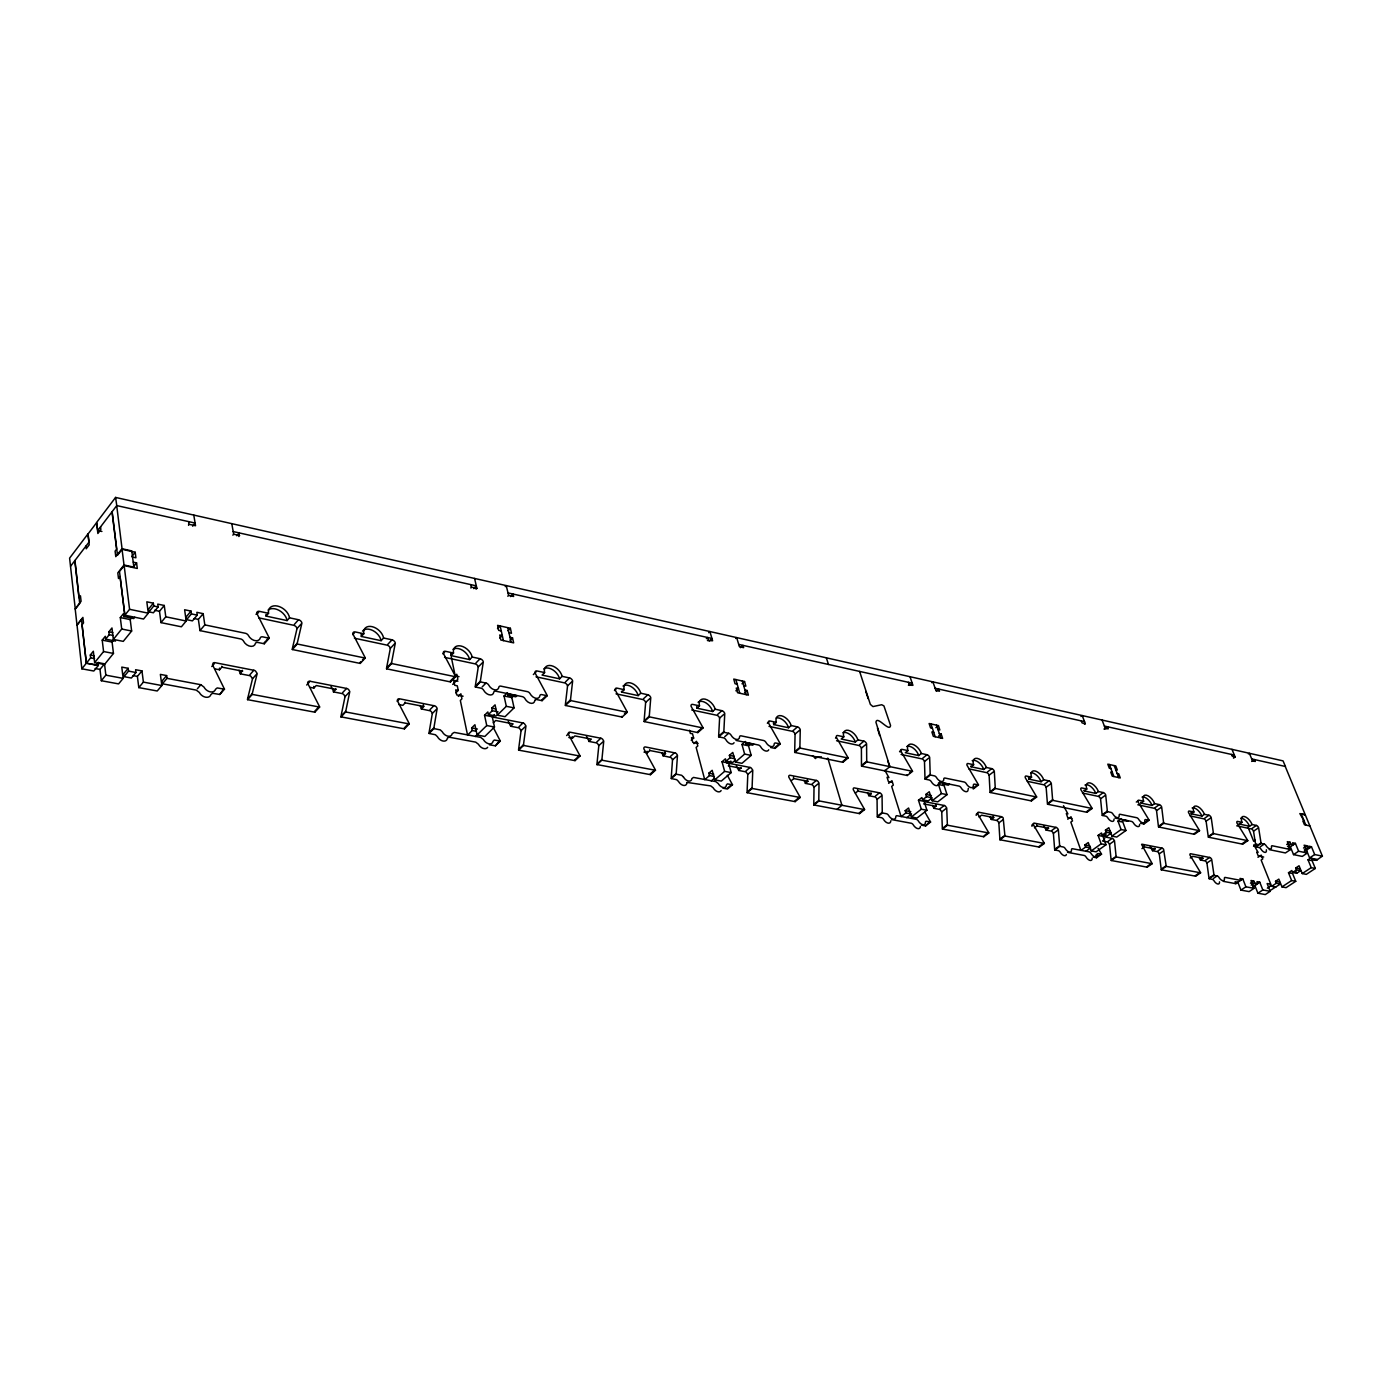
<?xml version="1.0" encoding="UTF-8"?>
<svg xmlns="http://www.w3.org/2000/svg" width="1392" height="1392" viewBox="0 0 1392 1392"><rect width="100%" height="100%" fill="white"/><g stroke="black" fill="none" stroke-linecap="round" stroke-linejoin="round"><path stroke-width="1.5" d="M867.442 792.727A9.187 5.342 51.2 0 1 868.782 795.685L874.855 796.903A2.61 1.514 51.4 0 1 876.038 797.703L876.386 798.103A2.645 1.531 51.4 0 1 877.064 799.373L877.238 816.304A2.627 1.531 51.7 0 0 877.36 816.947L882.389 812.963A2.627 1.531 51.7 0 1 882.267 812.336L882.058 795.389A2.645 1.531 51.3 0 0 881.38 794.101L881.032 793.701A2.61 1.514 51.3 0 0 879.831 792.901L854.253 787.889A2.68 1.566 51 0 0 853.418 788.29L853.279 788.62A2.68 1.566 51 0 0 853.331 789.786L864.293 808.943A2.645 1.549 51.4 0 1 864.571 809.605L818.861 800.852A3.463 2.071 50.8 0 1 818.792 800.365L819.018 783.087L817.957 781.364A2.697 1.601 50.5 0 0 816.356 780.425L790.221 775.309A2.767 1.653 50.1 0 0 788.742 776.388A2.645 1.583 50.1 0 0 788.846 777.206L799.913 796.816A2.714 1.636 50.5 0 1 800.191 797.494L795.163 801.635L747.173 792.692A2.732 1.67 49.8 0 1 747.069 792.048L747.8 774.422L746.321 772.299A2.749 1.688 49.5 0 0 745.068 771.69L738.769 770.472L736.351 765.809M804.037 780.373A9.396 5.62 50.3 0 1 805.394 783.383L811.379 784.549A2.68 1.601 50.5 0 1 812.98 785.488L814.024 787.211L813.781 804.472A3.463 2.071 50.8 0 0 813.85 804.959L859.543 813.624L864.571 809.605M768.993 726.363L792.309 731.322A2.801 1.653 49.5 0 1 795.076 734.106L794.693 751.784A2.819 1.67 49.8 0 0 794.797 752.446L800.017 748.043A2.836 1.67 49.8 0 1 799.895 747.382L800.261 729.686A2.801 1.636 49.5 0 0 797.477 726.902L791.178 725.545A9.866 5.794 49.3 0 0 781.364 715.749A9.866 5.794 49.3 0 0 776.336 722.361L773.743 724.588A9.848 5.812 49.3 0 1 773.447 723.127M747.173 792.692L752.185 788.464A2.749 1.67 49.8 0 1 752.08 787.802L752.776 770.176L751.28 768.053A2.767 1.67 49.5 0 0 750.027 767.444L726.763 762.886M723.91 714.305L719.612 718.115L718.637 736.194A2.906 1.757 48.6 0 0 718.742 736.873L723.944 732.296A2.906 1.757 48.6 0 1 723.84 731.635L724.762 713.539A2.888 1.74 48.3 0 0 721.891 710.668L715.21 709.224A10.162 6.142 48 0 0 705.065 699.132A10.162 6.142 48 0 0 699.497 705.848L696.922 708.18A10.144 6.142 48 0 1 696.644 706.666M1092.163 858.238L1092.111 859.247A4.855 2.558 53.8 0 1 1086.961 858.29L1086.125 857.107A2.419 1.288 53.8 0 0 1084.107 855.436L1067.542 852.356M661.687 752.62A9.953 6.264 47.9 0 1 663.027 755.786L670.526 757.405A2.819 1.775 48.2 0 1 672.51 759.875L671.222 777.902A2.819 1.775 48.6 0 0 671.309 778.563L676.303 774.178A2.819 1.775 48.6 0 1 676.216 773.517L677.469 755.491A2.836 1.775 48.2 0 0 675.485 753.002L645.557 746.982A2.888 1.81 47.7 0 0 643.904 748.931L655.197 769.55A2.871 1.81 48.1 0 1 655.458 770.263L650.482 774.683L596.994 764.556A3.758 2.419 47.2 0 1 596.959 764.051L598.821 745.642L597.725 743.798A2.906 1.862 46.8 0 0 595.898 742.771L588.886 741.414A10.196 6.56 46.5 0 0 586.432 736.507M649.925 698.506L645.644 702.438L644.113 720.917A2.975 1.862 47.3 0 0 644.183 721.595L649.351 716.863A2.993 1.862 47.4 0 1 649.281 716.184L650.777 697.705A2.975 1.827 47 0 0 647.819 694.747L640.772 693.233A10.44 6.473 46.7 0 0 630.298 682.863A10.44 6.473 46.7 0 0 624.19 689.684L621.615 692.085A10.44 6.473 46.7 0 1 621.458 691.319M597.029 764.73L601.953 760.015A3.758 2.419 47.2 0 1 601.918 759.51L603.745 741.101L602.649 739.256A2.923 1.862 46.9 0 0 600.822 738.23L570.163 732.209A2.871 1.844 46.2 0 0 568.928 732.383A2.993 1.931 46.2 0 0 568.301 733.34A2.871 1.844 46.2 0 0 568.354 734.21L579.733 755.334A2.958 1.914 46.7 0 1 580.012 756.065L575.053 760.641L518.642 750.131A2.975 1.966 45.5 0 1 518.59 749.435L521.078 730.643L519.512 728.347A2.993 1.966 45.2 0 0 518.068 727.685L510.673 726.241L508.202 721.213M624.19 689.684L617.021 688.135A3.01 1.862 46.5 0 0 615.247 690.101L627.009 711.573A3.028 1.897 46.8 0 1 627.287 712.304L622.12 717.071L565.43 705.466L570.563 700.559A3.097 1.966 45.8 0 1 570.494 699.863L572.651 680.984A3.062 1.931 45.5 0 0 569.572 677.956L562.124 676.355A10.771 6.821 45.1 0 0 551.302 665.654A10.771 6.821 45.1 0 0 544.603 672.58L542.045 675.068L559.584 678.826L562.124 676.355M571.799 681.819L567.553 685.908L565.361 704.752A3.097 1.966 45.8 0 0 565.43 705.466M518.642 750.131L523.549 745.451A2.993 1.966 45.6 0 1 523.496 744.737L525.967 725.945L524.384 723.649A3.01 1.966 45.2 0 0 522.94 722.97L492.594 717.019M920.39 826.343L920.234 827.405A5.185 2.975 52.1 0 1 914.3 826.309L913.413 825.038A2.593 1.496 52.1 0 0 911.203 823.246L892.081 819.679A2.61 1.514 51.9 0 0 891.559 819.679M534.928 700.211L534.319 702.02A6.229 4.019 45 0 1 526.106 700.35L524.575 698.088A3.132 2.018 44.9 0 0 522.278 696.626L495.778 691.198A3.149 2.053 44.3 0 0 493.916 691.824L493.255 693.651A6.334 4.124 44.1 0 1 484.816 691.928L483.25 689.632A3.167 2.071 44 0 0 480.919 688.153L475.333 687.004L480.414 681.906A3.184 2.071 43.9 0 1 480.362 681.193L483.302 661.879A3.167 2.053 43.6 0 0 480.118 658.729L472.184 657.041A11.153 7.221 43.2 0 0 460.943 645.992A11.153 7.221 43.2 0 0 453.531 653.039L451.025 655.615L469.678 659.599L472.184 657.041M482.45 662.731L478.256 666.977L475.281 686.291A3.184 2.088 43.9 0 0 475.333 687.004M890.776 820.845L890.602 821.924A5.237 3.045 51.8 0 1 884.529 820.793L883.624 819.505A2.627 1.531 51.7 0 0 881.38 817.678L877.36 816.947M447.302 738.508A6.194 4.176 43.7 0 1 443.074 741.031A6.194 4.176 43.7 0 1 437.436 736.681L435.435 734.75L429.084 733.462L433.939 728.59A3.097 2.088 43.5 0 1 433.904 727.859L437.14 708.615A3.097 2.071 43.2 0 0 435.017 705.918L399.608 698.819A3.132 2.105 42.3 0 0 398.234 698.958A3.167 2.123 42.3 0 0 397.433 700.872L409.004 723.179A3.149 2.14 42.8 0 1 409.265 723.944L404.428 728.869L340.953 716.863A4.141 2.854 41.2 0 1 340.97 716.323L345.042 696.644L343.894 694.643A3.202 2.192 40.9 0 0 341.806 693.512L333.471 691.894A11.258 7.708 40.4 0 0 331 686.569M436.34 709.433L432.32 713.504L429.049 732.749A3.08 2.088 43.4 0 0 429.084 733.462M394.475 643.939L390.334 648.359L386.558 668.09A3.289 2.192 41.8 0 0 386.576 668.821L450.503 681.923L455.567 676.773A3.236 2.123 43.2 0 0 455.288 675.99L443.317 653.318A3.219 2.088 42.8 0 1 445.475 651.299L453.531 653.039M386.576 668.821L391.587 663.532A3.306 2.192 41.8 0 1 391.552 662.783L395.311 643.052A3.271 2.158 41.6 0 0 392.005 639.815L383.6 638.006A11.554 7.621 41.1 0 0 371.96 626.626A11.554 7.621 41.1 0 0 363.817 633.76L361.346 636.457L381.13 640.685L383.6 638.006M340.988 717.054L345.738 711.799A4.141 2.854 41.3 0 1 345.755 711.26L349.792 691.58L348.644 689.579A3.219 2.192 41 0 0 346.556 688.431L310.103 681.28M363.817 633.76L355.256 631.933A3.323 2.21 40.7 0 0 352.889 633.986L364.948 657.268A3.358 2.245 41 0 1 365.209 658.068L360.232 663.427L292.337 649.525L297.262 644.009A3.445 2.332 39.4 0 1 297.244 643.243L301.925 623.077A3.41 2.279 39.2 0 0 298.497 619.736L289.553 617.822A12.006 8.039 38.7 0 0 277.478 606.059A12.006 8.039 38.7 0 0 268.534 613.298L266.098 616.099L287.117 620.588L289.553 617.822M301.107 623.999L297.018 628.592L292.32 648.759A3.428 2.332 39.3 0 0 292.337 649.525M239.076 670.231L240.329 673.832L249.168 675.538A3.323 2.314 38.4 0 1 250.838 676.286L252.509 678.791L247.567 698.906A3.306 2.314 38.6 0 0 247.55 699.654L314.853 712.182L319.621 707.066A3.254 2.245 40.4 0 0 319.36 706.283L307.702 683.368A3.167 2.175 40 0 1 307.736 682.445A3.306 2.262 40 0 1 308.624 681.419A3.167 2.175 40 0 1 310.033 681.314M247.55 699.654L252.248 694.399A3.323 2.314 38.7 0 1 252.265 693.651L257.189 673.519L255.502 671.014A3.341 2.314 38.5 0 0 253.831 670.265L215.134 662.696A3.393 2.349 37.4 0 0 213.115 663.062L212.524 664.802L224.477 689.179L219.814 694.486L212.558 693.268L210.853 694.608A6.803 4.802 37.2 0 1 205.633 697.201A6.803 4.802 37.2 0 1 199.352 692.468L196.22 690.101L162.394 683.785L162.029 681.019L166.64 675.572L160.376 674.389L161.837 685.543L157.226 690.989L138.8 687.613L137.39 676.408L141.967 670.909L135.598 669.709L135.964 672.51L131.387 678.026L123.992 676.634L123.644 673.832L128.203 668.317L121.783 667.099L123.157 678.374L118.598 683.89L101.303 680.723L99.998 669.413L104.522 663.827L98.014 662.609L98.345 665.446L93.821 671.031L81.85 668.804L77.047 625.182L81.502 619.51L86.356 663.184L96.17 665.028L98.31 662.383M1251.739 758.953L1285.442 766.487L1283.059 760.885L115.588 497.431L96.622 522.47L97.753 530.578L101.912 531.466M70.592 566.196L89.088 541.993L87.974 533.884L69.6 558.14L75.29 609.104L79.709 603.415L74.942 560.471M97.753 530.578L116.771 505.574L115.588 497.431M268.534 613.298L259.434 611.349A3.463 2.332 38.2 0 0 256.824 613.42L268.952 637.397A3.497 2.366 38.5 0 1 269.213 638.215L264.323 643.783L257.885 642.46A3.463 2.366 38.4 0 0 255.606 643.087L254.649 645.018A6.96 4.75 38.1 0 1 244.783 643L243.148 640.529A3.497 2.384 37.9 0 0 240.503 638.911L199.978 630.611L204.815 624.886L203.18 613.663L196.846 612.323L197.246 615.125L192.444 620.884L186.598 619.666L191.4 613.907L191 611.105L184.614 609.748L186.197 621.023L181.395 626.8L161.002 622.624L165.787 616.795L164.256 605.468L157.748 604.111L158.131 606.929L153.381 612.776L148.979 611.871L153.729 606.007L153.364 603.188L146.821 601.814L148.3 613.193L143.55 619.04L124.845 615.212L120.043 576.532L118.494 578.498L117.798 572.895L124.01 564.978L133.858 567.136L131.77 550.919L121.974 548.709L115.78 556.661L115.101 551.128L116.632 549.144L112.004 511.786M192.618 526.176L195.106 523.061L116.702 505.574L122.131 549.318L117.502 555.286L112.143 511.577M133.301 562.159L136.573 562.89L137.286 568.458L124.149 565.57L119.486 571.52L124.845 615.212M131.701 556.696L135.198 552.241L122.131 549.318M133.058 567.327L136.573 562.89M188.581 525.341L188.912 521.687M81.85 668.804L90.637 657.859L90.306 655.023L93.334 651.23L94.639 662.627L104.504 664.489L113.465 653.44L112.091 642.06L114.144 639.52M94.639 662.627L103.565 651.543L102.225 640.129L105.305 636.301L105.635 639.137L115.519 641.086M105.635 639.137L109.22 634.682L108.872 631.829L111.969 627.966L113.344 639.415L123.262 641.364L131.648 631.028L130.222 619.597L132.31 616.987M113.344 639.415L121.713 629.027L120.304 617.578L123.436 613.663L123.801 616.517L133.719 618.553L134.78 617.248M123.801 616.517L129.578 609.313L124.149 565.57M153.364 603.188L148.613 609.035L148.979 611.871M101.303 680.723L105.844 675.155L104.522 663.827M161.002 622.624L159.488 611.297L164.256 605.468M232.864 535.172L233.647 534.215L231.803 523.653M236.831 535.781L239.198 532.91L238.867 536.512M686.987 782.408L710.773 785.923L713.243 787.872A5.585 3.48 49.3 0 0 717.506 791.63A5.585 3.48 49.3 0 0 721.108 790.534M123.992 676.634L128.551 671.118L128.203 668.317M191 611.105L186.215 616.865L186.598 619.666M138.8 687.613L143.393 682.115L141.967 670.909M199.978 630.611L198.377 619.405L203.18 613.663M162.394 683.785L167.005 678.339L166.64 675.572M256.006 614.359L256.824 613.42M211.793 666.559L214.368 663.584M256.998 614.15L258.616 612.289M197.386 688.762L200.866 684.725L204.015 687.109A6.821 4.785 37.3 0 0 210.296 691.859A6.821 4.785 37.3 0 0 215.516 689.266L217.222 687.926L224.477 689.179M215.029 668.926L219.518 669.796L221.833 667.133A11.693 8.108 37.8 0 1 221.746 666.281M223.451 689.249L219.814 694.486M265.698 641.103L264.062 642.965A3.48 2.366 38.4 0 1 264.323 643.783M266.516 640.181L268.134 638.319M240.329 673.832L242.486 670.335M249.934 674.668L253.831 670.265M294.408 624.347L298.497 619.736M252.509 678.791L256.406 674.407M248.35 698.036L252.265 693.651M293.138 647.854L297.244 643.243M306.692 685.021L309.32 682.15M352.785 634.63L354.438 632.821M309.633 687.265L313.861 688.083L316.228 685.525L335.837 689.353A11.258 7.691 40.4 0 0 335.663 688.518M318.559 707.136L314.609 711.399A3.254 2.262 40.3 0 1 314.853 712.182M360.789 661.739L359.971 662.644A3.341 2.245 41 0 1 360.232 663.427M362.459 659.965L363.295 659.06M333.471 691.894L335.837 689.353M342.589 692.659L346.556 688.431M387.863 644.252L392.005 639.815M345.042 696.644L348.992 692.433M341.753 715.471L345.755 711.26M387.376 667.203L391.552 662.783M470.948 588.05L471.192 584.71M473.715 588.607L476.325 585.858L233.195 531.57M476.081 589.181L476.899 588.329L474.568 578.446M505.244 586.606L506.218 585.58L508.619 595.376L507.784 596.228M397.207 701.307L398.808 699.654M442.969 653.892L444.64 652.169M405.107 702.073A10.91 7.325 42.7 0 0 405.211 702.856L402.827 705.344L398.825 704.561M510.551 596.594L513.022 594.053L513.631 596.489L508.619 595.376M497.501 628.662L500.146 625.948L503.417 640.598M420.036 705.518A10.91 7.343 42.7 0 1 421.324 708.928L423.742 706.475A10.91 7.325 42.7 0 0 423.272 704.822M408.204 723.997L404.167 728.103A3.132 2.14 42.7 0 1 404.428 728.869M450.225 681.14L454.436 676.86M459.029 676.651L455.201 675.868L456.802 674.233L457.846 679.209L452.731 684.412M499.798 638.11L502.303 635.57L499.728 634.996L500.842 640.024L513.665 642.878L512.534 637.867L509.977 637.292M429.989 709.642L434.008 705.553M475.907 663.01L480.118 658.729M507.871 630.802L510.377 628.262L497.588 625.356L498.701 630.385L501.277 630.959M455.845 692.833L458.246 690.415L457.289 685.821L454.732 685.299L453.688 680.323L457.933 681.193M510.029 640.39L512.534 637.867M458.316 696.383L460.891 693.79L461.935 698.819L460.334 700.437L467.555 735.08L472.184 730.522L476.029 731.252M429.85 731.931L433.904 727.859M476.134 685.438L480.362 681.193M482.189 686.882L485.999 683.072A3.184 2.071 44 0 1 488.348 684.551L489.897 686.848A6.351 4.124 44.1 0 0 498.353 688.588L499.015 686.761A3.167 2.053 44.3 0 1 500.876 686.152L527.377 691.633A3.132 2.018 44.9 0 1 529.673 693.094L531.222 695.356A6.247 4.019 45 0 0 539.435 697.044L540.044 695.234A3.115 2.001 45.2 0 1 541.853 694.625L547.213 695.739A3.132 2.001 45.2 0 0 546.934 694.973L535.067 672.945A3.097 1.966 44.8 0 1 537.016 670.961L544.603 672.58M472.184 730.522L471.644 727.964L474.916 724.727L477.091 734.993L484.816 736.455L494.491 727.024L492.263 716.741L494.491 714.566M477.091 734.993L486.748 725.528L484.538 715.227L487.861 711.956L488.418 714.531L496.144 716.045M488.418 714.531L492.281 710.72L491.724 708.145L495.065 704.839L497.309 715.175L505.052 716.689L514.083 707.867L511.804 697.566L514.048 695.339M497.309 715.175L506.323 706.318L504.043 695.983L507.436 692.642L507.993 695.217L515.753 696.818L516.884 695.704L509.124 694.103L507.993 695.217M533.345 674.563L536.164 671.797M475.264 736.525L478.343 733.497M493.238 722.866L495.674 720.482L513.091 723.892L510.673 726.241M447.528 737.899L449.407 737.238L475.733 742.145L478.5 744.302A6.107 4.072 44.7 0 0 483.233 748.391A6.107 4.072 44.7 0 0 487.652 747.295M499.258 741.118L495.43 745.816L489.392 744.807M546.082 695.809L541.819 699.932A3.115 2.001 45.2 0 1 542.097 700.681L547.213 695.739M495.43 745.816L500.337 741.066L493.377 727.668M518.885 726.902L522.94 722.97M565.326 682.045L569.572 677.956M521.078 730.643L525.149 726.728M519.407 748.652L523.496 744.737M566.213 703.952L570.494 699.863M566.614 735.55L569.345 732.992M614.464 690.554L616.169 688.936M568.823 737.516L572.39 738.212L574.844 735.916L591.339 739.135L588.886 741.414M621.615 692.085L638.197 695.617L640.772 693.233M708.65 632.699L709.903 631.55L712.617 640.755L707.432 640.564M578.915 756.1L574.792 759.91A2.941 1.914 46.6 0 1 575.053 760.641M624.416 713.957L626.139 712.356M706.336 638.65L707.606 637.484L708.267 639.798M596.716 742.023L600.822 738.23M643.539 698.714L647.819 694.747M709.259 640.912L711.938 638.458L508.028 592.922M598.821 745.642L602.927 741.866M597.777 763.303L601.918 759.51M644.966 720.116L649.281 716.184M735.672 638.493L736.664 637.588L739.413 646.723L743.641 647.663L742.963 645.383L740.44 647.663M644.009 752.098L647.384 752.759L649.855 750.532L665.498 753.577A9.918 6.229 47.9 0 0 664.976 752.045M742.006 683.803L744.546 681.523L745.868 686.186L743.711 685.699M663.027 755.786L665.498 753.577M696.922 708.18L712.634 711.538L715.21 709.224M735.881 690.815L738.421 688.535L736.264 688.048L737.569 692.746L748.409 695.147L747.086 690.467L744.929 689.98M654.362 770.298L650.203 773.987A2.854 1.827 48.1 0 1 650.482 774.683M701.881 728.033L697.566 731.879A2.941 1.792 48.2 0 1 697.844 732.592L703.03 727.981A2.941 1.792 48.2 0 0 702.751 727.25L691.093 706.336A2.923 1.775 47.8 0 1 692.711 704.404L699.497 705.848M670.509 756.343L674.633 752.672M717.593 714.479L721.891 710.668M691.198 740.266L693.651 738.091L692.52 733.81L690.345 733.375L689.527 730.261M744.529 692.746L747.086 690.467M672.51 759.875L676.634 756.221M693.912 743.624L696.539 741.292L697.792 745.973L696.139 747.434L704.735 779.694L709.468 775.588L714.374 776.51M672.058 777.171L676.216 773.517M719.507 735.428L723.84 731.635M724.745 736.699L728.642 733.271A2.906 1.757 48.7 0 1 730.696 734.628L732.157 736.733A5.794 3.497 48.8 0 0 739.274 738.195L739.674 736.472A2.888 1.74 48.9 0 1 741.17 735.863L763.529 740.492A2.871 1.705 49.3 0 1 766.035 742.51A5.707 3.41 49.3 0 0 771.011 746.547A5.707 3.41 49.3 0 0 774.178 744.198A2.854 1.705 49.5 0 1 775.744 743.015L780.268 743.954A2.854 1.705 49.5 0 0 779.99 743.258L768.454 722.883A2.836 1.67 49.1 0 1 769.933 720.986L776.336 722.361M709.468 775.588L708.824 773.204L712.182 770.298L714.757 779.851L721.3 781.086L731.183 772.595L728.555 763.042L722.03 761.755L724.64 771.342L731.183 772.595M722.03 761.755L725.423 758.814L726.067 761.198L732.61 762.485L735.254 760.206M734.924 758.762L730.017 757.787L729.373 755.386L732.784 752.428L735.428 762.033L741.971 763.321L751.193 755.386L748.513 745.799L741.971 744.459L744.633 754.081L751.193 755.386M741.971 744.459L745.416 741.466L746.095 743.867L752.637 745.207L753.785 744.215L747.243 742.876L746.095 743.867M767.34 723.214L769.063 721.735M726.067 761.198L730.017 757.787M728.555 763.042L730.835 761.076M748.513 745.799L750.81 743.815M711.26 780.929L714.427 778.198M714.757 779.851L724.64 771.342M735.428 762.033L744.633 754.081M738.769 770.472L741.014 767.601M773.743 724.588L788.585 727.755L791.178 725.545M745.886 770.994L750.027 767.444M793.162 730.574L797.477 726.902M727.216 788.342L731.374 784.775M779.12 744.007L774.77 747.713A2.854 1.705 49.5 0 1 775.066 748.409L780.268 743.954M722.97 788.185L727.477 789.02L732.488 784.757L727.32 775.274M747.8 774.422L751.941 770.872M795.076 734.106L799.391 730.417M747.904 791.335L752.08 787.802M795.545 751.054L799.895 747.382M812.476 755.926L813.607 756.465A2.662 1.566 50.1 0 0 814.894 757.7L821.402 756.83M835.513 738.143L836.383 737.412A2.767 1.601 50.1 0 1 837.723 735.533L843.813 736.838A9.605 5.516 50.2 0 1 848.389 730.33A9.605 5.516 50.2 0 1 857.907 739.865L863.893 741.153A2.732 1.566 50.5 0 1 866.59 743.867L866.711 761.233A2.767 1.583 50.8 0 0 866.833 761.876L861.596 766.139A2.767 1.583 50.8 0 1 861.474 765.496L861.404 748.148A2.732 1.566 50.5 0 0 858.707 745.433L836.575 740.735M815.66 758.588L814.894 757.7M791.317 780.668L793.805 778.58L807.882 781.33A9.379 5.585 50.3 0 0 807.273 779.851M843.813 736.838L841.22 739.013L855.314 742.023L857.907 739.865M908.384 685.195L912.943 685.316L910.003 676.703M909.515 685.403L912.212 683.159L738.734 644.426M827.353 759.145L827.77 758.118M805.394 783.383L807.882 781.33M931.909 682.706L932.918 681.871L935.876 690.415L939.513 691.232L938.765 689.092L936.259 691.163M812.197 783.87L816.356 780.425M859.577 744.72L863.893 741.153M799.078 797.512L794.884 800.957A2.714 1.636 50.5 0 1 795.163 801.635M846.928 758.031L842.578 761.615A2.784 1.618 50.5 0 1 842.856 762.294L848.076 757.996A2.784 1.618 50.5 0 0 847.798 757.3L836.383 737.412M814.024 787.211L818.183 783.783M861.404 748.148L865.737 744.581M814.616 803.793L818.809 800.365M862.344 764.782L866.711 761.233M813.885 805.115L818.914 801.009M899.545 751.471L901.285 750.079M900.067 751.924L900.937 751.228A2.697 1.514 51 0 1 902.138 749.383L907.932 750.619A9.379 5.237 51.1 0 1 912.108 744.198A9.379 5.237 51.1 0 1 921.347 753.49L927.037 754.725A2.662 1.479 51.3 0 1 929.665 757.37L930.204 774.387A2.697 1.496 51.6 0 0 930.326 775.013L925.106 779.137A2.697 1.514 51.6 0 1 924.984 778.511L924.479 761.511A2.662 1.479 51.3 0 0 921.852 758.866L901.111 754.464M935.859 727.685L938.417 725.615L939.861 729.982L937.999 729.565M855.384 793.092L857.872 791.074L871.288 793.684A9.239 5.377 51.2 0 0 871.044 792.97M907.932 750.619L905.339 752.707L918.755 755.578L921.347 753.49M836.905 809.413L841.934 805.342L827.962 758.64M884.651 770.855L889.871 766.644L875.951 722.326C876.699 714.635 889.819 733.097 890.549 725.423L883.92 705.883L881.675 704.735L872.923 706.579L870.348 704.387L859.612 671.414M938.626 736.072L941.183 734.002L942.628 738.404L933.319 736.316L931.874 731.914L933.736 732.331M868.782 795.685L871.288 793.684M888.635 783.331L891.941 780.686L893.333 785.071L891.663 786.41L901.129 816.634L905.896 812.893L911.516 813.955L906.749 817.696M875.324 796.12L879.483 792.796M922.722 758.188L927.037 754.725M863.458 809.605L859.264 812.963A2.645 1.549 51.4 0 1 859.543 813.624M909.602 772.734L910.472 772.038M877.064 799.373L881.223 796.05M924.479 761.511L928.795 758.066M861.596 766.139L907.288 775.501L912.508 771.325A2.714 1.531 51.3 0 0 912.212 770.646L900.937 751.228M878.074 815.642L882.267 812.336M925.854 777.832L930.204 774.387M905.896 812.893L905.2 810.666L908.576 808.004L911.395 816.965L917.032 818.026L926.95 810.301L924.097 801.34L918.459 800.243L921.33 809.204L926.95 810.301M918.459 800.243L921.869 797.564L922.6 799.808L928.22 800.905L932.188 797.807L926.567 796.694L922.6 799.808M926.567 796.694L925.837 794.449L929.264 791.752L932.17 800.748L937.79 801.844L947.047 794.641L944.107 785.662L938.486 784.514L941.427 793.527L947.047 794.641M938.486 784.514L941.949 781.799L942.68 784.044L948.317 785.192L949.466 784.288L943.846 783.139L942.68 784.044M970.833 766.07A9.135 4.976 51.8 0 0 971.042 766.748L973.634 764.73A9.152 4.959 51.8 0 1 977.393 758.414A9.152 4.959 51.8 0 1 986.336 767.462L991.748 768.628A2.61 1.409 52 0 1 994.306 771.203L995.245 787.855A2.627 1.427 52.3 0 0 995.384 788.481L990.164 792.466A2.627 1.427 52.3 0 1 990.025 791.857L989.12 775.205A2.593 1.409 52 0 0 986.58 772.63L968.867 768.871M911.395 816.965L921.33 809.204M932.17 800.748L941.427 793.527M932.483 805.411A8.891 5.046 52 0 1 933.823 808.3L936.068 805.672A8.996 5.081 52 0 0 935.772 804.959M971.042 766.748L983.761 769.48L986.336 767.462M940.07 808.7L944.228 805.481A2.593 1.444 52.1 0 1 945.325 806.02L946.734 808.004L947.36 824.586A2.575 1.444 52.4 0 0 947.482 825.212L942.454 829.058A2.558 1.444 52.4 0 1 942.332 828.449L941.74 811.867L940.331 809.883A2.575 1.462 52.1 0 0 939.235 809.344L933.823 808.3M987.433 771.968L991.748 768.628M941.74 811.867L945.899 808.648M989.12 775.205L993.436 771.864M929.438 822.028L925.541 825.908L930.569 822.028L924.862 812.006M973.843 787.681L977.323 785.001M973.634 764.73L968.136 763.547A2.627 1.427 51.7 0 0 967.04 765.356L978.193 784.322A2.645 1.444 52.1 0 1 978.472 784.966L973.252 789.003A2.645 1.462 52.1 0 0 973.06 788.516M1080.958 716.515L1082.21 715.558L1085.308 723.666L1084.455 724.292M943.167 827.805L947.36 824.586M990.895 791.195L995.245 787.855M976.331 814.163L978.002 812.893M976.123 815.329L977.984 812.406A2.558 1.409 52.5 0 1 978.837 812.249L1001.387 816.669A2.523 1.375 52.7 0 1 1003.18 817.922L1004.937 836.018L1044.365 843.43A2.471 1.34 53.4 0 0 1044.087 842.821L1033.49 824.917A2.488 1.34 53.1 0 1 1034.152 823.107L1056.302 827.457A2.436 1.305 53.3 0 1 1058.355 829.754L1059.66 845.744A2.453 1.322 53.5 0 0 1059.799 846.336L1063.262 846.997A2.453 1.305 53.6 0 1 1065.315 848.685L1066.168 849.886A4.907 2.61 53.6 0 0 1071.422 850.86L1071.492 849.851A2.453 1.305 53.7 0 1 1072.536 848.737L1089.101 851.852A2.436 1.288 53.8 0 1 1091.119 853.522L1091.972 854.705A4.855 2.558 53.8 0 0 1097.122 855.68L1097.174 854.653A2.419 1.27 53.9 0 1 1098.184 853.557L1101.542 854.183L1098.114 848.337M979.098 817.069L981.586 815.173L993.731 817.539A8.787 4.837 52.6 0 0 993.175 816.164M1028.479 777.101A8.926 4.733 52.4 0 0 1028.966 779.137L1031.559 777.171A8.944 4.733 52.4 0 1 1034.969 770.942A8.944 4.733 52.4 0 1 1043.687 779.764L1048.837 780.877A2.54 1.34 52.6 0 1 1051.308 783.4L1052.613 799.739A2.575 1.357 52.8 0 0 1052.752 800.348L1092.094 808.491A2.54 1.322 53.2 0 0 1091.815 807.865L1080.905 789.716A2.506 1.305 52.9 0 1 1081.81 787.959L1086.804 789.038A8.752 4.507 53 0 1 1089.919 782.896A8.752 4.507 53 0 1 1098.392 791.526L1103.317 792.57A2.488 1.27 53.1 0 1 1105.718 795.023L1107.336 811.084A2.506 1.288 53.3 0 0 1107.475 811.675L1110.955 812.389A2.506 1.288 53.4 0 1 1113.008 814.129A4.994 2.558 53.4 0 0 1117.132 817.591A4.994 2.558 53.4 0 0 1119.185 815.399A2.488 1.27 53.5 0 1 1120.195 814.303L1136.707 817.713A2.471 1.253 53.6 0 1 1138.743 819.436A4.942 2.506 53.6 0 0 1142.815 822.863A4.942 2.506 53.6 0 0 1144.781 820.671A2.471 1.253 53.7 0 1 1145.755 819.592L1149.113 820.288A2.471 1.253 53.6 0 0 1148.818 819.662L1138.047 801.949A2.453 1.235 53.4 0 1 1138.865 800.209L1143.632 801.235A8.561 4.28 53.4 0 1 1146.416 795.197A8.561 4.28 53.4 0 1 1154.647 803.602L1159.345 804.611A2.436 1.218 53.5 0 1 1161.676 806.995L1163.59 822.724A2.453 1.235 53.8 0 0 1163.747 823.316L1199.539 830.711A2.419 1.201 54 0 0 1199.243 830.119L1188.611 812.771A2.401 1.183 53.8 0 1 1189.342 811.049L1193.901 812.023A8.387 4.089 53.8 0 1 1196.424 806.09A8.387 4.089 53.8 0 1 1204.445 814.303L1208.935 815.26A2.384 1.166 53.9 0 1 1211.214 817.591L1213.372 833.042A2.401 1.166 54.1 0 0 1213.546 833.617L1247.789 840.681A2.384 1.131 54.3 0 0 1247.493 840.107L1236.983 823.09A2.366 1.131 54.1 0 1 1237.645 821.419L1241.995 822.341A8.213 3.915 54.1 0 1 1244.274 816.495A8.213 3.915 54.1 0 1 1252.104 824.516L1256.402 825.439A2.349 1.114 54.2 0 1 1258.612 827.735L1261.013 842.908A2.366 1.114 54.4 0 0 1261.187 843.465L1264.214 844.109A2.349 1.114 54.5 0 1 1265.693 845.153L1266.929 846.858A4.698 2.227 54.5 0 0 1271.505 847.798L1271.47 846.336A2.349 1.114 54.5 0 1 1272.288 845.779L1290.523 849.538L1287.304 841.655L1290.088 842.23L1290.889 844.213L1293.446 844.735L1292.646 842.769L1295.413 843.361L1298.632 851.225L1307.366 853.035L1304.13 845.188L1306.879 845.762L1307.68 847.728L1309.541 848.111L1308.724 846.162L1311.455 846.736L1314.692 854.549L1322.4 856.15L1285.234 766.435M1104.326 728.712L1108.31 728.782L1107.527 726.763L1104.204 729.286M989.903 816.599L991.243 819.418L993.731 817.539M1028.966 779.137L1041.094 781.73L1043.687 779.764M1044.539 784.131L1048.837 780.877M997.246 819.801L1001.387 816.669M1044.365 843.43L1039.354 847.102L999.908 839.759L998.847 822.881L1003.006 819.766M1092.094 808.491L1086.908 812.284L1047.55 804.228A2.575 1.357 52.9 0 1 1047.41 803.619L1046.14 787.28L1050.455 784.044M984.892 835.078L987.676 832.973M1035.474 797.024L1031.141 800.278A2.593 1.392 52.7 0 1 1031.42 800.922L1036.64 797.007A2.593 1.375 52.7 0 0 1036.344 796.363L1025.33 777.832A2.575 1.357 52.4 0 1 1026.322 776.04L1031.559 777.171M942.454 829.058L983.761 836.749L988.79 832.973A2.523 1.409 52.8 0 0 988.511 832.346L977.793 814.059M1000.622 838.541L1004.798 835.409M1048.263 802.975L1052.613 799.739M999.908 839.759L1004.937 836.018M1047.55 804.228L1052.752 800.348M1031.942 824.986L1033.612 823.751M1031.837 826.152L1033.49 824.917M1034.465 827.805L1036.953 825.961L1048.559 828.223A8.63 4.646 53.1 0 0 1048.315 827.561M1084.02 790.291A8.735 4.507 53 0 0 1084.229 790.952L1086.804 789.038M1043.739 825.891A8.578 4.611 53.1 0 1 1046.071 830.067L1048.559 828.223M1084.229 790.952L1095.817 793.423L1098.392 791.526M1051.847 830.415L1055.989 827.37M1099.019 795.737L1103.317 792.57M1067.734 819.209L1071.022 816.773L1072.501 820.897L1070.831 822.115L1080.905 850.442L1085.656 847.032L1090.51 847.954L1089.762 845.866L1084.907 844.944L1085.656 847.032M1066.411 854.479A4.889 2.627 53.6 0 1 1061.156 853.505L1060.304 852.322A2.453 1.322 53.6 0 0 1058.251 850.634L1054.788 849.973A2.453 1.322 53.6 0 1 1054.649 849.381L1053.396 833.425L1057.537 830.38M1113.983 819.14A4.994 2.575 53.4 0 1 1111.947 821.35A4.994 2.575 53.4 0 1 1107.823 817.887A2.506 1.288 53.4 0 0 1105.753 816.147L1102.29 815.434A2.506 1.288 53.4 0 1 1102.133 814.842L1100.567 798.817L1104.865 795.667M1043.252 843.43L1039.076 846.493A2.471 1.34 53.4 0 1 1039.354 847.102M1089.501 809.552L1086.613 811.658A2.523 1.322 53.2 0 1 1086.908 812.284M1055.467 848.789L1059.66 845.744M1103.003 814.216L1107.336 811.084M1054.788 849.973L1059.799 846.336M1102.29 815.434L1107.475 811.675M1136.29 802.07L1138.012 800.835M1140.831 802.436A8.543 4.28 53.4 0 0 1141.057 803.097L1143.632 801.235M1084.907 844.944L1088.266 842.525L1091.258 850.912L1096.113 851.817L1105.979 844.77L1102.951 836.383L1098.097 835.426L1101.142 843.83L1105.979 844.77M1098.097 835.426L1101.49 832.99L1102.255 835.096L1107.092 836.035L1111.042 833.216L1110.277 831.111L1105.422 830.154L1106.188 832.242L1111.042 833.216M1105.422 830.154L1108.832 827.701L1111.912 836.105L1116.749 837.062L1125.937 830.502L1122.839 822.08L1117.985 821.089L1121.082 829.528L1125.937 830.502M1117.985 821.089L1121.43 818.618M1102.255 835.096L1106.188 832.242M1102.951 836.383L1106.344 833.947M1085.76 851.365L1090.51 847.954M1103.351 840.403L1104.743 838.576M1141.057 803.097L1152.071 805.446L1154.647 803.602M1091.258 850.912L1101.142 843.83M1111.912 836.105L1121.082 829.528M1108.049 841.325L1112.191 838.367A2.419 1.253 53.7 0 1 1113.165 838.871L1114.505 840.716L1116.088 856.376A2.401 1.253 54 0 0 1116.245 856.95L1152.158 863.719A2.366 1.218 54.2 0 0 1151.88 863.127L1141.597 844.422A2.384 1.218 54 0 1 1142.31 844.265L1161.972 848.111A2.366 1.201 54.1 0 1 1163.59 849.277L1166.235 866.363L1200.617 872.819A2.349 1.166 54.6 0 0 1200.339 872.227L1189.986 855.088A2.314 1.148 54.3 0 1 1190.56 853.731L1209.926 857.524A2.297 1.131 54.5 0 1 1211.684 859.316L1213.946 874.802A2.314 1.148 54.7 0 0 1214.102 875.359L1217.6 876.09A2.314 1.148 54.7 0 1 1219.009 877.499L1219.81 878.63A4.611 2.279 54.7 0 0 1223.15 880.684A4.611 2.279 54.7 0 0 1224.403 878.509A2.297 1.131 54.8 0 1 1225.256 877.447L1240.777 880.388L1239.994 878.422L1242.812 878.944L1245.892 886.808L1254.07 888.322L1250.973 880.492L1253.757 881.014L1254.523 882.963L1257.742 883.572L1256.976 881.623L1259.743 882.145L1262.84 889.958L1270.217 891.315L1267.12 883.537L1269.869 884.059L1270.635 886.008L1275.646 886.948M1155.064 807.673L1159.345 804.611M1152.158 863.719L1147.182 867.181L1111.251 860.5A2.401 1.253 54 0 1 1111.094 859.908L1109.528 844.265L1113.67 841.307M1199.539 830.711L1194.388 834.313L1158.579 826.97A2.453 1.235 53.8 0 1 1158.422 826.396L1156.543 810.666L1160.824 807.621M1095.678 855.349L1096.931 854.444M1233.521 758.17L1235.156 756.987L1231.99 749.366M1097.105 856.55L1096.548 857.75L1101.542 854.183M1097.662 856.167L1100.428 854.183M1147.948 820.288L1143.65 823.368A2.471 1.253 53.7 0 1 1143.928 823.977L1149.113 820.288M1248.363 753.977L1249.355 753.281L1252.522 760.85L1255.288 761.476L1254.488 759.58L1251.704 761.441M1111.93 859.334L1116.088 856.376M1159.292 825.787L1163.59 822.724M1111.251 860.5L1116.245 856.95M1158.579 826.97L1163.747 823.316M1141.927 848.65L1144.398 846.91L1154.995 848.963A8.265 4.211 54 0 0 1154.768 848.337M1190.926 812.563A8.369 4.089 53.8 0 0 1191.343 813.833L1193.901 812.023M1150.227 846.701L1152.524 850.703L1154.995 848.963M1191.343 813.833L1201.888 816.095L1204.445 814.303M1157.848 850.999L1161.972 848.111M1204.672 818.235L1208.935 815.26M1200.617 872.819L1195.658 876.194L1161.259 869.809L1159.275 853.87L1163.399 850.982M1247.789 840.681L1242.656 844.178L1208.395 837.184A2.401 1.183 54.2 0 1 1208.239 836.609L1206.098 821.176L1210.361 818.2M1147.739 866.015L1151.062 863.701M1196.963 831.72L1194.092 833.704A2.419 1.201 54 0 1 1194.388 834.313M1161.937 868.66L1166.078 865.789M1209.091 836.018L1213.372 833.042M1161.259 869.809L1166.235 866.363M1208.395 837.184L1213.546 833.617M1190.264 857.994L1192.718 856.306L1202.879 858.29L1202.305 857.02M1239.228 823.49A8.213 3.915 54.1 0 0 1239.454 824.099L1241.995 822.341M1199.086 857.368L1200.409 859.978L1202.879 858.29M1239.454 824.099L1249.546 826.256L1252.104 824.516M1205.559 860.239L1209.648 857.437M1252.156 828.344L1256.402 825.439M1219.462 881.849A4.611 2.279 54.7 0 1 1218.191 884.024A4.611 2.279 54.7 0 1 1214.851 881.971L1214.05 880.84A2.314 1.148 54.7 0 0 1212.641 879.448L1209.143 878.717A2.314 1.148 54.7 0 1 1208.987 878.161L1206.934 863.04L1211.023 860.239M1266.355 849.781L1266.389 851.243A4.681 2.227 54.5 0 1 1261.813 850.303L1260.578 848.598A2.349 1.114 54.5 0 0 1259.099 847.571L1256.071 846.928A2.366 1.131 54.5 0 1 1255.897 846.371L1253.531 831.198L1257.776 828.31M1198.686 873.358L1195.38 875.62A2.332 1.166 54.6 0 1 1195.658 876.194M1245.788 841.273L1242.36 843.587A2.366 1.148 54.4 0 1 1242.656 844.178M1255.271 840.211L1253.67 841.307L1248.032 827.213M1253.566 846.197L1256.802 844.004M1209.805 877.586L1213.946 874.802M1256.75 845.797L1261.013 842.908M1209.143 878.717L1214.102 875.359M1256.071 846.928L1261.187 843.465M1213.424 878.439L1217.13 875.933M1260.386 846.701L1264.214 844.109M1257.985 857.315L1261.239 855.123L1262.77 858.951L1261.135 860.047L1271.644 886.321L1275.733 887.087M1286.695 844.509L1290.088 842.23M1287.496 846.475L1290.889 844.213M1288.366 848.146L1295.413 843.361M1223.307 881.345L1235.835 883.694L1242.812 878.944M1290.523 849.538L1285.425 852.948L1269.208 849.625M1250.468 883.207L1253.757 881.014M1290.332 846.754L1293.533 854.618L1298.632 851.225M1303.504 848.024L1306.879 845.762M1235.835 883.694L1235.069 881.728L1237.871 882.25L1240.951 890.097L1245.892 886.808M1251.234 885.155L1254.523 882.963M1304.304 849.973L1307.68 847.728M1304.461 851.486L1311.455 846.736M1259.743 882.145L1254.818 885.416L1257.898 893.212L1265.276 894.569L1270.217 891.315M1252.817 886.843L1257.742 883.572M1254.07 888.322L1249.129 891.611L1240.951 890.097M1307.366 853.035L1302.268 856.411L1293.533 854.618M1306.392 850.094L1309.611 857.907L1314.692 854.549M1275.524 881.31L1279.613 882.093L1280.396 884.024L1276.307 883.241L1275.524 881.31L1278.83 879.118L1281.945 886.895L1286.051 887.661L1295.743 881.31L1292.576 873.532L1288.487 872.732L1291.654 880.527L1295.743 881.31M1288.487 872.732L1291.828 870.539L1292.611 872.471L1296.7 873.289L1300.58 870.731L1299.78 868.782L1295.691 867.982L1296.491 869.913L1300.58 870.731M1295.691 867.982L1299.049 865.772L1302.233 873.567L1306.305 874.367L1315.318 868.451L1312.099 860.656L1308.028 859.821L1311.229 867.634L1315.318 868.451M1308.028 859.821L1311.403 857.594L1312.204 859.543L1316.275 860.378L1322.4 856.15M1257.898 893.212L1262.84 889.958M1267.346 888.166L1270.635 886.008M1271.644 886.321L1276.307 883.241M1292.611 872.471L1296.491 869.913M1312.204 859.543L1317.406 859.63L1309.611 857.907M1270.722 890.184L1280.396 884.024M1281.945 886.895L1291.654 880.527M1302.233 873.567L1311.229 867.634M105.844 675.155L123.157 678.374M143.393 682.115L161.837 685.543M95.126 668.508L99.998 669.413M133.162 675.625L137.39 676.408M671.309 778.563L676.686 779.677L678.496 781.434A5.672 3.567 48.7 0 0 683.507 785.401A5.672 3.567 48.7 0 0 686.848 782.983M921.661 825.195L925.541 825.908M1093.19 857.124L1096.548 857.75M98.345 665.446L86.356 663.184L82.041 624.851L83.52 622.955L82.894 617.404L76.978 624.973L75.185 608.878L81.084 601.309L80.458 595.811L78.979 597.707L74.82 560.68M128.551 671.118L135.964 672.51M167.005 678.339L200.866 684.725M252.248 694.399L319.621 707.066M345.773 711.991L409.265 723.944M433.939 728.59L440.29 729.895L442.308 731.809A6.212 4.176 43.7 0 0 447.946 736.177A6.212 4.176 43.7 0 0 452.174 733.671L454.279 732.401L480.623 737.36L483.389 739.517A6.125 4.072 44.7 0 0 488.923 743.815A6.125 4.072 44.7 0 0 492.994 741.327L494.282 740.039L500.337 741.066M523.549 745.451L580.012 756.065M601.988 760.206L655.458 770.263M676.303 774.178L681.68 775.292L683.489 777.049M732.488 784.757L727.372 783.887L726.38 785.105A5.603 3.463 49.3 0 1 723.179 787.507A5.603 3.463 49.3 0 1 718.255 783.574L715.784 781.608L693.494 777.415L691.841 778.615A5.672 3.55 48.7 0 1 688.501 781.034A5.672 3.55 48.7 0 1 683.489 777.049M752.185 788.464L800.191 797.494M882.389 812.963L886.408 813.711A2.627 1.531 51.7 0 1 888.653 815.538L889.558 816.826A5.255 3.028 51.8 0 0 895.63 817.957L895.804 816.878A2.61 1.514 51.9 0 1 897.109 815.729L916.232 819.331A2.593 1.479 52.1 0 1 918.442 821.141L919.346 822.394A5.185 2.958 52.1 0 0 925.262 823.507L925.419 822.446A2.593 1.479 52.2 0 1 926.689 821.297L930.569 822.028M947.482 825.212L988.79 832.973M90.306 655.023L94.238 655.771M471.644 727.964L477.421 729.06M708.824 773.204L713.731 774.143M905.2 810.666L910.82 811.727M90.637 657.859L94.569 658.607M103.565 651.543L113.465 653.44M486.748 725.528L494.491 727.024M421.324 708.928L430.198 710.807A3.097 2.071 43.1 0 1 432.32 713.504M991.243 819.418L996.411 820.427A2.523 1.392 52.8 0 1 998.186 821.68L998.847 822.881M1046.071 830.067L1051.325 831.111A2.436 1.305 53.3 0 1 1053.379 833.408M1102.516 840.994L1107.232 841.916A2.419 1.253 53.8 0 1 1108.206 842.421L1109.528 844.265M1152.524 850.703L1157.03 851.573A2.366 1.201 54.1 0 1 1158.649 852.739L1159.275 853.87M1200.409 859.978L1205.02 860.9A2.297 1.131 54.5 0 1 1206.76 862.692L1206.934 863.04M102.225 640.129L112.091 642.06M484.538 715.227L492.263 716.741M924.532 801.618L944.228 805.481M1103.978 836.766L1112.191 838.367M221.833 667.133L242.66 671.188M405.211 702.856L423.742 706.475M728.312 765.826L741.257 768.349M923.592 803.88L936.311 806.351M109.22 634.682L113.17 635.465M492.281 710.72L498.075 711.869M108.872 631.829L112.839 632.629M491.724 708.145L495.587 708.911M729.373 755.386L734.28 756.361M925.837 794.449L931.457 795.563M463.101 696.191L456.715 694.904L455.689 689.893L458.246 690.415M698.14 743.415L692.729 742.319L691.476 737.638L693.651 738.091M892.15 782.391L888.427 781.643L887.052 777.258L888.914 777.623L884.877 770.333M1071.788 818.479L1067.751 817.661L1066.307 813.554L1067.908 813.885L1063.505 805.69M1263.692 857.037L1258.246 855.941L1256.732 852.13L1258.09 852.391L1253.809 844.822M121.713 629.027L131.648 631.028M506.323 706.318L514.083 707.867M542.097 700.681L536.738 699.584A3.115 2.001 45.2 0 0 535.381 699.758M644.183 721.595L697.844 732.592M718.742 736.873L723.44 737.83A2.888 1.757 48.7 0 1 725.493 739.169L726.955 741.292A5.777 3.497 48.8 0 0 734.071 742.736M735.968 740.405L758.327 744.981A2.854 1.723 49.3 0 1 760.815 746.999A5.707 3.41 49.3 0 0 765.13 750.827A5.707 3.41 49.3 0 0 768.715 749.801M770.542 747.487L775.066 748.409M794.797 752.446L842.856 762.294M925.106 779.137L929.125 779.972A2.68 1.496 51.6 0 1 931.405 781.834A5.342 2.993 51.7 0 0 935.946 785.593A5.342 2.993 51.7 0 0 938.539 783.296A2.662 1.496 51.8 0 1 938.608 782.756M939.826 782.165L958.931 786.08A2.645 1.462 52 0 1 961.176 787.924A5.29 2.906 52 0 0 965.074 791.456A5.29 2.906 52 0 0 968.014 790.43M990.164 792.466L1031.42 800.922M1115.009 818.044L1131.539 821.437A2.471 1.253 53.6 0 1 1133.558 823.142A4.942 2.506 53.6 0 0 1137.629 826.552A4.942 2.506 53.6 0 0 1139.596 824.377M1140.587 823.281L1143.928 823.977M120.304 617.578L130.222 619.597M504.043 695.983L511.804 697.566M154.616 610.288L159.488 611.297M194.149 618.518L198.377 619.405M129.578 609.313L148.3 613.193M165.787 616.795L186.197 621.023M204.815 624.886L245.357 633.273A3.497 2.384 38 0 1 248.02 634.909L249.673 637.379A6.977 4.75 38.2 0 0 259.556 639.415L260.495 637.484A3.48 2.366 38.5 0 1 262.775 636.875L269.213 638.215M297.262 644.009L365.209 658.068M391.587 663.532L455.567 676.773M480.414 681.906L485.999 683.072M570.563 700.559L627.287 712.304M649.351 716.863L703.03 727.981M723.944 732.296L728.642 733.271M800.017 748.043L848.076 757.996M866.833 761.876L912.508 771.325M930.326 775.013L934.345 775.849A2.68 1.496 51.6 0 1 936.625 777.728A5.359 2.975 51.6 0 0 941.183 781.469A5.359 2.975 51.6 0 0 943.759 779.189A2.68 1.479 51.7 0 1 945.046 778.058L964.151 782.008A2.645 1.462 52 0 1 966.396 783.87A5.29 2.906 52 0 0 970.885 787.576A5.29 2.906 52 0 0 973.373 785.297A2.645 1.444 52.1 0 1 974.609 784.166L978.472 784.966M995.384 788.481L1036.64 797.007M153.729 606.007L158.131 606.929M191.4 613.907L197.246 615.125M258.686 617.839L293.608 625.269A3.393 2.279 39.1 0 1 297.018 628.592M354.403 638.197L387.046 645.14A3.271 2.158 41.5 0 1 390.334 648.359M444.535 657.355L475.072 663.862A3.167 2.053 43.6 0 1 478.256 666.977M536.007 676.808L564.473 682.863A3.045 1.931 45.5 0 1 567.553 685.908M616.012 693.825L642.686 699.497A2.958 1.827 47 0 1 645.644 702.438M691.737 709.937L716.723 715.244A2.888 1.74 48.3 0 1 719.612 718.115M1027.296 781.295L1043.669 784.775A2.54 1.34 52.6 0 1 1046.14 787.28M1082.524 793.04L1098.166 796.363A2.488 1.288 53.1 0 1 1100.567 798.817M1137.821 804.802L1154.212 808.282A2.436 1.218 53.6 0 1 1156.543 810.666M1190.108 815.921L1203.819 818.827A2.384 1.166 53.9 0 1 1206.098 821.176M1236.722 825.821L1251.321 828.919A2.332 1.114 54.2 0 1 1253.531 831.198M1309.907 825.978L1304.478 824.795L1302.877 820.949L1304.252 821.245L1299.85 813.589L1305.278 814.807L1301.207 813.885L1305.853 825.091M189.347 524.366L195.541 525.741L193.784 515.075M233.647 534.215L239.668 535.555M471.766 587.18L476.899 588.329M1085.308 723.666L1082.089 722.953L1081.323 720.917M1235.156 756.987L1232.355 756.378L1231.572 754.464M935.146 688.274L1084.525 721.63M1104.395 726.067L1234.373 755.09M132.658 557.061L135.911 557.792L135.198 552.241M508.95 632.699L511.49 633.273L510.377 628.262M737.221 684.238L735.046 683.75L733.741 679.07L744.546 681.523M932.414 728.312L930.552 727.894L929.108 723.492L938.417 725.615M1110.92 768.61L1109.32 768.245L1107.788 764.138L1115.827 765.965L1117.341 770.072L1115.74 769.706M939.322 733.584L941.183 734.002M1112.33 772.386L1110.712 772.038L1112.243 776.162L1120.282 777.954L1118.75 773.83L1117.15 773.482M865.737 691.319L868.19 698.697M1295.917 871.34L1296.7 873.289M877.447 728.138L879.64 735.585M887.609 760.85L889.871 766.644M1102.064 720.047L1105.161 728.068M1114.209 765.6L1118.681 777.606M1109.407 764.504L1113.861 776.527M1144.398 846.91L1144.189 846.266A8.265 4.211 54 0 1 1144.015 845.64M908.489 682.324L909.237 684.499M936.555 725.197L940.766 737.986M930.97 723.927L935.18 736.733M826.343 657.824L828.484 664.471M742.388 681.036L746.251 694.678M735.898 679.557L739.744 693.216M793.805 778.58L793.614 777.867A9.379 5.585 50.3 0 1 793.492 777.154M507.819 627.688L511.108 642.321M451.269 656.972L455.201 675.868M647.123 751.262L647.384 752.759M572.164 736.681L572.39 738.212M121.974 548.709L124.01 564.978M100.555 526.855L100.868 529.552L97.875 533.484L96.587 522.696L87.94 534.128L89.192 544.881L86.234 548.779L85.921 546.082M313.739 686.447L313.861 688.083M450.312 681.349A3.219 2.123 43.2 0 1 450.503 681.923M621.841 716.341A3.028 1.897 46.8 0 1 622.12 717.071M842.856 732.697A9.605 5.516 50.2 0 1 855.314 742.023M776.249 717.959A9.848 5.812 49.3 0 1 788.585 727.755M698.088 702.264A10.144 6.142 48 0 1 706.109 702.995A10.144 6.142 48 0 1 712.634 711.538M623.024 686.047A10.44 6.473 46.7 0 1 631.516 686.848A10.44 6.473 46.7 0 1 638.197 695.617M543.715 668.926A10.753 6.821 45.1 0 1 552.746 669.813A10.753 6.821 45.1 0 1 559.584 678.826M451.025 655.615A11.136 7.238 43.2 0 1 450.869 653.196M453.026 649.333A11.136 7.238 43.2 0 1 462.649 650.325A11.136 7.238 43.2 0 1 469.678 659.599M361.346 636.457A11.536 7.639 41 0 1 361.224 635.622M361.189 634.804A11.536 7.639 41 0 1 361.259 633.986M362.477 631.081A11.536 7.639 41 0 1 372.899 630.559A11.536 7.639 41 0 1 381.13 640.685M266.098 616.099A11.989 8.056 38.6 0 1 265.994 614.411M268.099 610.027A11.989 8.056 38.6 0 1 279.2 610.444A11.989 8.056 38.6 0 1 287.117 620.588M906.992 774.822A2.714 1.531 51.3 0 1 907.288 775.501M968.136 789.351A2.645 1.444 52.1 0 1 968.467 788.411M1240.881 818.165A8.213 3.915 54.1 0 1 1249.546 826.256M906.749 746.512A9.379 5.237 51.1 0 1 918.755 755.578M972.19 760.658A9.135 4.976 51.8 0 1 983.761 769.48M1030.846 772.838A8.926 4.733 52.4 0 1 1041.094 781.73M1084.994 785.053A8.735 4.507 53 0 1 1095.817 793.423M1142.032 797.111A8.543 4.28 53.4 0 1 1152.071 805.446M1192.126 807.969A8.369 4.089 53.8 0 1 1201.888 816.095M1146.904 866.59A2.366 1.218 54.3 0 1 1147.182 867.181M1036.953 825.961A8.63 4.628 53.1 0 1 1036.588 824.656M983.483 836.122A2.523 1.409 52.8 0 1 983.761 836.749M857.872 791.074A9.239 5.377 51.2 0 1 857.559 789.664M649.855 750.532A9.953 6.247 47.9 0 1 649.681 749.783M219.518 669.796A11.675 8.108 37.8 0 1 219.449 668.108M1123.361 819.905L1122.213 820.723L1128.199 820.88L1123.361 819.905"/></g></svg>
